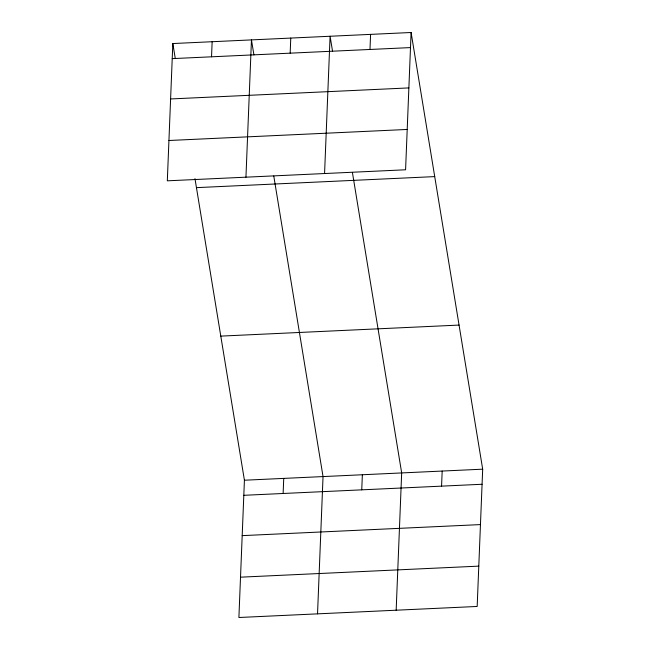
<?xml version="1.0" encoding="UTF-8"?>
<svg xmlns="http://www.w3.org/2000/svg" width="650" height="650" viewBox="0 0 650 650"><rect width="100%" height="100%" fill="white"/><g stroke="black" fill="none" stroke-linecap="round" stroke-linejoin="round"><path stroke-width="0.97" d="M172.827 43.542L167.318 180.822L405.584 169.78L411.101 32.5L172.827 43.542L175.289 58.549M211.543 56.802L212.144 41.714M245.944 177.182L251.461 39.894L253.922 54.909M194.976 178.636L244.416 480.22L238.899 617.5L477.173 606.458L482.682 469.178L411.101 32.5M290.168 53.162L290.769 38.074M283.124 493.488L283.733 478.4M324.569 173.534L330.086 36.254L332.548 51.261M317.533 613.86L323.042 476.572L273.772 175.996M369.988 49.465L370.589 34.377M361.749 489.84L362.359 474.752M396.159 610.212L401.676 472.932L352.398 172.347M441.569 486.143L442.179 471.055M172.226 58.63L410.491 47.588M170.609 98.954L408.874 87.913M168.935 140.498L407.201 129.456M196.454 187.639L434.72 176.605M220.797 336.115L459.062 325.073M244.416 480.22L482.682 469.178M243.807 495.308L482.081 484.266M242.19 535.633L480.456 524.591M240.524 577.176L478.79 566.134"/></g></svg>
